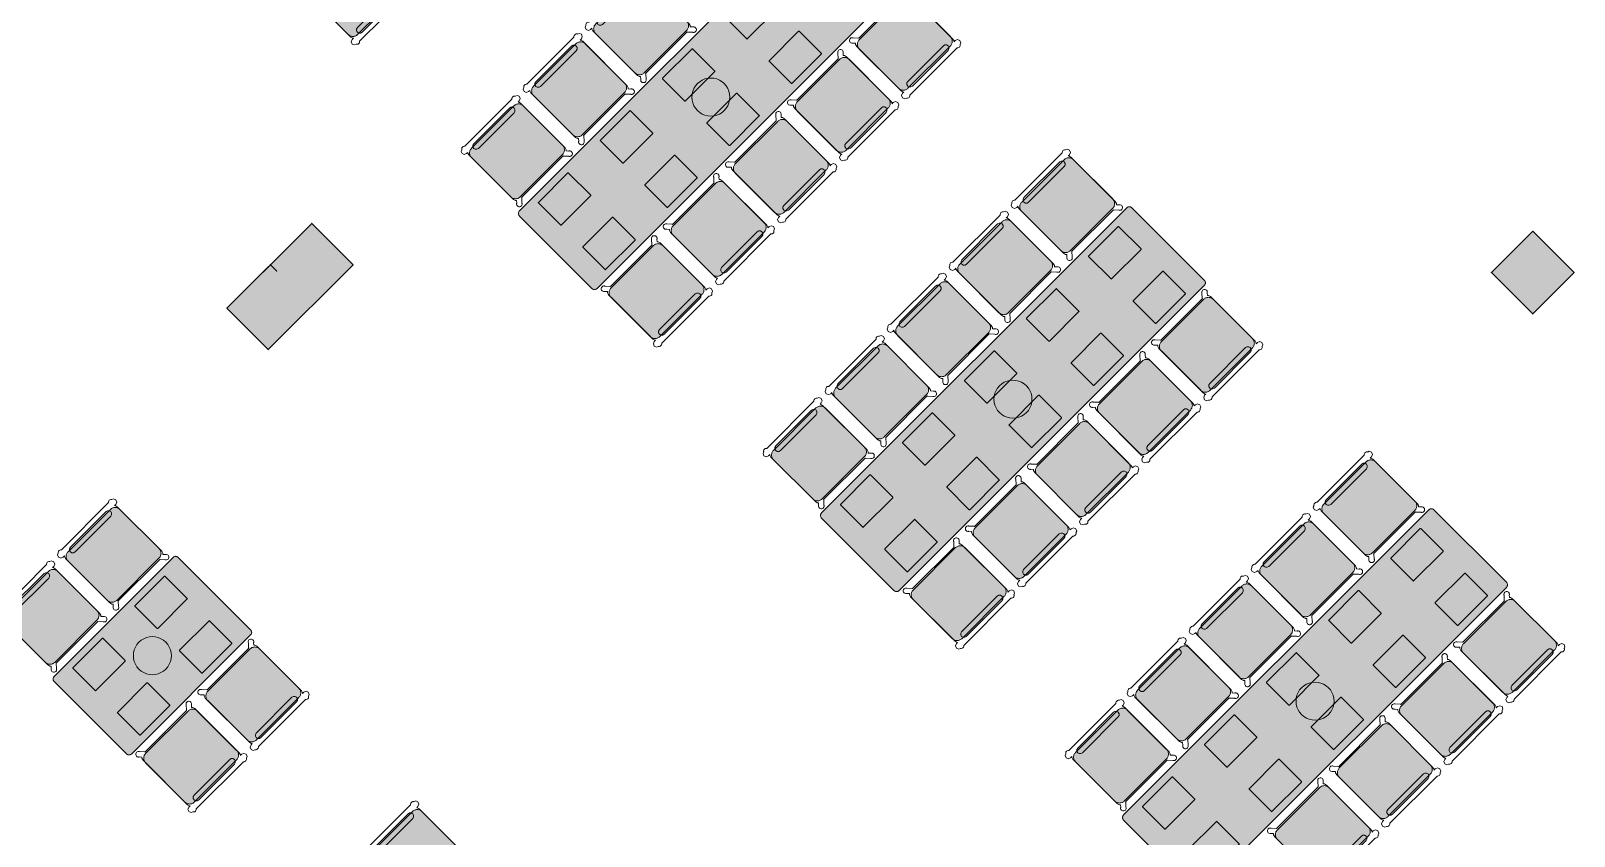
# Model space of a CAD drawing. Extents: x 2172.2 to 2210.6, y 415.3 to 458.1.
# Drawn here: x 2179.17 to 2189.72, y 437.26 to 442.77 of the extents above; entities that cross this region are included whole.
import ezdxf

# ---------------------------------------------------------------- set-up
doc = ezdxf.new("R2010")
doc.units = 0
for name, color, linetype, lineweight in [('AYAA_B2_CHAIRS', 7, 'CONTINUOUS', 18), ('AYAA_B2_COLUMNS', 8, 'CONTINUOUS', 30), ('AYAA_B2_FINE_DETAIL', 8, 'CONTINUOUS', 9), ('AYAA_B2_TABLES', 7, 'CONTINUOUS', 18), ('AYAA_B2_WALLS', 7, 'CONTINUOUS', 30)]:
    doc.layers.add(name, color=color, linetype=linetype, lineweight=lineweight)

# ---------------------------------------------------------------- blocks, each defined once
blk = doc.blocks.new('AYAA_B2_ARCHITECTURE')
at = {"layer": 'AYAA_B2_COLUMNS', "true_color": 0xc2b092}
for points in [[(-9.297087, 7.065432), (-9.193361, 7.169158), (-9.150741, 7.126539), (-9.193356, 7.169164), (-8.910547, 7.451969), (-8.627707, 7.169129), (-9.207532, 6.589305), (-9.49034, 6.87218), (-9.207532, 7.154984)], [(-0.56358, 7.398936), (-0.28074, 7.116096), (-0.56358, 6.833257), (-0.846388, 7.116131)]]:
    blk.add_hatch(color=256, dxfattribs=at).paths.add_polyline_path(points)
at = {"layer": 'AYAA_B2_COLUMNS', "linetype": 'CONTINUOUS', "lineweight": -2}
for points in [[(-9.297087, 7.065432), (-9.193361, 7.169158), (-9.150741, 7.126539), (-9.193356, 7.169164), (-8.910547, 7.451969), (-8.627707, 7.169129), (-9.207532, 6.589305), (-9.49034, 6.87218), (-9.207532, 7.154984)], [(-0.56358, 7.398936), (-0.28074, 7.116096), (-0.56358, 6.833257), (-0.846388, 7.116131)]]:
    blk.add_lwpolyline(points, close=True, dxfattribs=at)
blk = doc.blocks.new('AYAA_B2_DINING_5')
at = {"true_color": 0xefe8d6}
blk.add_hatch(color=256, dxfattribs=at).paths.add_polyline_path([(-1.5, -0.35), (-1.5, 0.35), (-1.499692, 0.353911), (-1.498776, 0.357725), (-1.497275, 0.36135), (-1.495225, 0.364695), (-1.492678, 0.367678), (-1.489695, 0.370225), (-1.48635, 0.372275), (-1.482725, 0.373776), (-1.478911, 0.374692), (-1.475, 0.375), (1.475, 0.375), (1.478911, 0.374692), (1.482725, 0.373776), (1.48635, 0.372275), (1.489695, 0.370225), (1.492678, 0.367678), (1.495225, 0.364695), (1.497275, 0.36135), (1.498776, 0.357725), (1.499692, 0.353911), (1.5, 0.35), (1.5, -0.35), (1.499692, -0.353911), (1.498776, -0.357725), (1.497275, -0.36135), (1.495225, -0.364695), (1.492678, -0.367678), (1.489695, -0.370225), (1.48635, -0.372275), (1.482725, -0.373776), (1.478911, -0.374692), (1.475, -0.375), (-1.475, -0.375), (-1.478911, -0.374692), (-1.482725, -0.373776), (-1.48635, -0.372275), (-1.489695, -0.370225), (-1.492678, -0.367678), (-1.495225, -0.364695), (-1.497275, -0.36135), (-1.498776, -0.357725), (-1.499692, -0.353911)])
at = {"color": 0, "linetype": 'CONTINUOUS', "lineweight": -2}
blk.add_lwpolyline([(-1.5, 0.35), (-1.499692, 0.353911), (-1.498776, 0.357725), (-1.497275, 0.36135), (-1.495225, 0.364695), (-1.492678, 0.367678), (-1.489695, 0.370225), (-1.48635, 0.372275), (-1.482725, 0.373776), (-1.478911, 0.374692), (-1.475, 0.375), (1.475, 0.375), (1.478911, 0.374692), (1.482725, 0.373776), (1.48635, 0.372275), (1.489695, 0.370225), (1.492678, 0.367678), (1.495225, 0.364695), (1.497275, 0.36135), (1.498776, 0.357725), (1.499692, 0.353911), (1.5, 0.35), (1.5, -0.35), (1.499692, -0.353911), (1.498776, -0.357725), (1.497275, -0.36135), (1.495225, -0.364695), (1.492678, -0.367678), (1.489695, -0.370225), (1.48635, -0.372275), (1.482725, -0.373776), (1.478911, -0.374692), (1.475, -0.375), (-1.475, -0.375), (-1.478911, -0.374692), (-1.482725, -0.373776), (-1.48635, -0.372275), (-1.489695, -0.370225), (-1.492678, -0.367678), (-1.495225, -0.364695), (-1.497275, -0.36135), (-1.498776, -0.357725), (-1.499692, -0.353911), (-1.5, -0.35)], close=True, dxfattribs=at)
at = {"layer": 'AYAA_B2_FINE_DETAIL', "linetype": 'CONTINUOUS', "lineweight": -2}
for points in [[(-1.057, 0.325), (-1.056001, 0.324733), (-1.055267, 0.323999), (-1.055, 0.323), (-1.055, 0.107), (-1.055267, 0.106001), (-1.056001, 0.105267), (-1.057, 0.105), (-1.343, 0.105), (-1.343999, 0.105267), (-1.344733, 0.106001), (-1.345, 0.107), (-1.345, 0.323), (-1.344733, 0.323999), (-1.343999, 0.324733), (-1.343, 0.325)], [(-0.745, 0.107), (-0.745, 0.323), (-0.744733, 0.323999), (-0.743999, 0.324733), (-0.743, 0.325), (-0.457, 0.325), (-0.456001, 0.324733), (-0.455267, 0.323999), (-0.455, 0.323), (-0.455, 0.107), (-0.455267, 0.106001), (-0.456001, 0.105267), (-0.457, 0.105), (-0.743, 0.105), (-0.743999, 0.105267), (-0.744733, 0.106001)], [(-0.145, 0.107), (-0.145, 0.323), (-0.144733, 0.323999), (-0.143999, 0.324733), (-0.143, 0.325), (0.143, 0.325), (0.143999, 0.324733), (0.144733, 0.323999), (0.145, 0.323), (0.145, 0.107), (0.144733, 0.106001), (0.143999, 0.105267), (0.143, 0.105), (-0.143, 0.105), (-0.143999, 0.105267), (-0.144733, 0.106001)], [(0.455267, 0.323999), (0.456001, 0.324733), (0.457, 0.325), (0.743, 0.325), (0.743999, 0.324733), (0.744733, 0.323999), (0.745, 0.323), (0.745, 0.107), (0.744733, 0.106001), (0.743999, 0.105267), (0.743, 0.105), (0.457, 0.105), (0.456001, 0.105267), (0.455267, 0.106001), (0.455, 0.107), (0.455, 0.323)], [(1.057, 0.325), (1.343, 0.325), (1.343999, 0.324733), (1.344733, 0.323999), (1.345, 0.323), (1.345, 0.107), (1.344733, 0.106001), (1.343999, 0.105267), (1.343, 0.105), (1.057, 0.105), (1.056001, 0.105267), (1.055267, 0.106001), (1.055, 0.107), (1.055, 0.323), (1.055267, 0.323999), (1.056001, 0.324733)], [(-0.123637, 0.040172), (-0.115831, 0.059019), (-0.105172, 0.076412), (-0.091924, 0.091924), (-0.076412, 0.105172), (-0.059019, 0.115831), (-0.040172, 0.123637), (-0.020336, 0.128399), (0, 0.13), (0.020336, 0.128399), (0.040172, 0.123637), (0.059019, 0.115831), (0.076412, 0.105172), (0.091924, 0.091924), (0.105172, 0.076412), (0.115831, 0.059019), (0.123637, 0.040172), (0.128399, 0.020336), (0.13, 0), (0.128399, -0.020336), (0.123637, -0.040172), (0.115831, -0.059019), (0.105172, -0.076412), (0.091924, -0.091924), (0.076412, -0.105172), (0.059019, -0.115831), (0.040172, -0.123637), (0.020336, -0.128399), (0, -0.13), (-0.020336, -0.128399), (-0.040172, -0.123637), (-0.059019, -0.115831), (-0.076412, -0.105172), (-0.091924, -0.091924), (-0.105172, -0.076412), (-0.115831, -0.059019), (-0.123637, -0.040172), (-0.128399, -0.020336), (-0.13, 0), (-0.128399, 0.020336)], [(-1.056001, -0.105267), (-1.055267, -0.106001), (-1.055, -0.107), (-1.055, -0.323), (-1.055267, -0.323999), (-1.056001, -0.324733), (-1.057, -0.325), (-1.343, -0.325), (-1.343999, -0.324733), (-1.344733, -0.323999), (-1.345, -0.323), (-1.345, -0.107), (-1.344733, -0.106001), (-1.343999, -0.105267), (-1.343, -0.105), (-1.057, -0.105)], [(-0.744733, -0.106001), (-0.743999, -0.105267), (-0.743, -0.105), (-0.457, -0.105), (-0.456001, -0.105267), (-0.455267, -0.106001), (-0.455, -0.107), (-0.455, -0.323), (-0.455267, -0.323999), (-0.456001, -0.324733), (-0.457, -0.325), (-0.743, -0.325), (-0.743999, -0.324733), (-0.744733, -0.323999), (-0.745, -0.323), (-0.745, -0.107)], [(-0.144733, -0.106001), (-0.143999, -0.105267), (-0.143, -0.105), (0.143, -0.105), (0.143999, -0.105267), (0.144733, -0.106001), (0.145, -0.107), (0.145, -0.323), (0.144733, -0.323999), (0.143999, -0.324733), (0.143, -0.325), (-0.143, -0.325), (-0.143999, -0.324733), (-0.144733, -0.323999), (-0.145, -0.323), (-0.145, -0.107)], [(0.457, -0.105), (0.743, -0.105), (0.743999, -0.105267), (0.744733, -0.106001), (0.745, -0.107), (0.745, -0.323), (0.744733, -0.323999), (0.743999, -0.324733), (0.743, -0.325), (0.457, -0.325), (0.456001, -0.324733), (0.455267, -0.323999), (0.455, -0.323), (0.455, -0.107), (0.455267, -0.106001), (0.456001, -0.105267)], [(1.055267, -0.106001), (1.056001, -0.105267), (1.057, -0.105), (1.343, -0.105), (1.343999, -0.105267), (1.344733, -0.106001), (1.345, -0.107), (1.345, -0.323), (1.344733, -0.323999), (1.343999, -0.324733), (1.343, -0.325), (1.057, -0.325), (1.056001, -0.324733), (1.055267, -0.323999), (1.055, -0.323), (1.055, -0.107)]]:
    blk.add_lwpolyline(points, close=True, dxfattribs=at)
blk = doc.blocks.new('AYAA_B2_CHAIR_OLIVE')
at = {"true_color": 0xd7dec3}
blk.add_hatch(color=256, dxfattribs=at).paths.add_polyline_path([(-0.247475, -0.204863), (-0.248872, -0.200013), (-0.249717, -0.195038), (-0.25, -0.19), (-0.25, 0.19), (-0.249717, 0.195038), (-0.248872, 0.200013), (-0.247475, 0.204863), (-0.245544, 0.209525), (-0.243103, 0.213941), (-0.240182, 0.218057), (-0.23682, 0.22182), (-0.233057, 0.225182), (-0.228941, 0.228103), (-0.224525, 0.230544), (-0.219863, 0.232475), (-0.215013, 0.233872), (-0.210038, 0.234717), (-0.205, 0.235), (0.205, 0.235), (0.210038, 0.234717), (0.215013, 0.233872), (0.219863, 0.232475), (0.224525, 0.230544), (0.228941, 0.228103), (0.233057, 0.225182), (0.23682, 0.22182), (0.240182, 0.218057), (0.243103, 0.213941), (0.245544, 0.209525), (0.247475, 0.204863), (0.248872, 0.200013), (0.249717, 0.195038), (0.25, 0.19), (0.25, -0.19), (0.249717, -0.195038), (0.248872, -0.200013), (0.247475, -0.204863), (0.245544, -0.209525), (0.243103, -0.213941), (0.240182, -0.218057), (0.23682, -0.22182), (0.233057, -0.225182), (0.228941, -0.228103), (0.224525, -0.230544), (0.219863, -0.232475), (0.215013, -0.233872), (0.210038, -0.234717), (0.205, -0.235), (-0.205, -0.235), (-0.210038, -0.234717), (-0.215013, -0.233872), (-0.219863, -0.232475), (-0.224525, -0.230544), (-0.228941, -0.228103), (-0.233057, -0.225182), (-0.23682, -0.22182), (-0.240182, -0.218057), (-0.243103, -0.213941), (-0.245544, -0.209525)])
at = {"color": 0, "linetype": 'CONTINUOUS', "lineweight": -2}
for points in [[(-0.255, -0.233), (-0.242972, -0.233), (-0.245992, -0.22998), (-0.25, -0.215), (-0.25, 0.215), (-0.245992, 0.22998), (-0.240149, 0.235823), (-0.252556, 0.249383), (-0.254118, 0.250179), (-0.258321, 0.254382), (-0.26102, 0.259679), (-0.26195, 0.26555), (-0.26102, 0.271421), (-0.258321, 0.276718), (-0.254118, 0.280921), (-0.248821, 0.28362), (-0.24295, 0.28455), (-0.237079, 0.28362), (-0.231782, 0.280921), (-0.227579, 0.276718), (-0.22608, 0.273776), (-0.20172, 0.24715), (-0.200943, 0.245), (0.200943, 0.245), (0.20172, 0.24715), (0.22608, 0.273776), (0.227579, 0.276718), (0.231782, 0.280921), (0.237079, 0.28362), (0.24295, 0.28455), (0.248821, 0.28362), (0.254118, 0.280921), (0.258321, 0.276718), (0.26102, 0.271421), (0.26195, 0.26555), (0.26102, 0.259679), (0.258321, 0.254382), (0.254118, 0.250179), (0.252556, 0.249383), (0.240149, 0.235823), (0.245992, 0.22998), (0.25, 0.215), (0.25, -0.215), (0.245992, -0.22998), (0.242972, -0.233), (0.255, -0.233), (0.270556, -0.239444), (0.277, -0.255), (0.270556, -0.270556), (0.259027, -0.275332), (0.258321, -0.276718), (0.254118, -0.280921), (0.248821, -0.28362), (0.24295, -0.28455), (0.237079, -0.28362), (0.231782, -0.280921), (0.227861, -0.277), (-0.227861, -0.277), (-0.231782, -0.280921), (-0.237079, -0.28362), (-0.24295, -0.28455), (-0.248821, -0.28362), (-0.254118, -0.280921), (-0.258321, -0.276718), (-0.259027, -0.275332), (-0.270556, -0.270556), (-0.277, -0.255), (-0.270556, -0.239444)], [(-0.247475, -0.204863), (-0.248872, -0.200013), (-0.249717, -0.195038), (-0.25, -0.19), (-0.25, 0.19), (-0.249717, 0.195038), (-0.248872, 0.200013), (-0.247475, 0.204863), (-0.245544, 0.209525), (-0.243103, 0.213941), (-0.240182, 0.218057), (-0.23682, 0.22182), (-0.233057, 0.225182), (-0.228941, 0.228103), (-0.224525, 0.230544), (-0.219863, 0.232475), (-0.215013, 0.233872), (-0.210038, 0.234717), (-0.205, 0.235), (0.205, 0.235), (0.210038, 0.234717), (0.215013, 0.233872), (0.219863, 0.232475), (0.224525, 0.230544), (0.228941, 0.228103), (0.233057, 0.225182), (0.23682, 0.22182), (0.240182, 0.218057), (0.243103, 0.213941), (0.245544, 0.209525), (0.247475, 0.204863), (0.248872, 0.200013), (0.249717, 0.195038), (0.25, 0.19), (0.25, -0.19), (0.249717, -0.195038), (0.248872, -0.200013), (0.247475, -0.204863), (0.245544, -0.209525), (0.243103, -0.213941), (0.240182, -0.218057), (0.23682, -0.22182), (0.233057, -0.225182), (0.228941, -0.228103), (0.224525, -0.230544), (0.219863, -0.232475), (0.215013, -0.233872), (0.210038, -0.234717), (0.205, -0.235), (-0.205, -0.235), (-0.210038, -0.234717), (-0.215013, -0.233872), (-0.219863, -0.232475), (-0.224525, -0.230544), (-0.228941, -0.228103), (-0.233057, -0.225182), (-0.23682, -0.22182), (-0.240182, -0.218057), (-0.243103, -0.213941), (-0.245544, -0.209525)], [(-0.183735, -0.203506), (-0.1725, -0.2005), (0.1725, -0.2005), (0.183735, -0.203506), (0.191994, -0.211765), (0.195, -0.223), (0.191994, -0.234235), (0.183735, -0.242494), (0.1725, -0.2455), (-0.1725, -0.2455), (-0.183735, -0.242494), (-0.191994, -0.234235), (-0.195, -0.223), (-0.191994, -0.211765)]]:
    blk.add_lwpolyline(points, close=True, dxfattribs=at)
blk = doc.blocks.new('AYAA_B2_DINING_2')
at = {"true_color": 0xefe8d6}
blk.add_hatch(color=256, dxfattribs=at).paths.add_polyline_path([(-0.595225, -0.364695), (-0.597275, -0.36135), (-0.598776, -0.357725), (-0.599692, -0.353911), (-0.6, -0.35), (-0.6, 0.35), (-0.599692, 0.353911), (-0.598776, 0.357725), (-0.597275, 0.36135), (-0.595225, 0.364695), (-0.592678, 0.367678), (-0.589695, 0.370225), (-0.58635, 0.372275), (-0.582725, 0.373776), (-0.578911, 0.374692), (-0.575, 0.375), (0.575, 0.375), (0.578911, 0.374692), (0.582725, 0.373776), (0.58635, 0.372275), (0.589695, 0.370225), (0.592678, 0.367678), (0.595225, 0.364695), (0.597275, 0.36135), (0.598776, 0.357725), (0.599692, 0.353911), (0.6, 0.35), (0.6, -0.35), (0.599692, -0.353911), (0.598776, -0.357725), (0.597275, -0.36135), (0.595225, -0.364695), (0.592678, -0.367678), (0.589695, -0.370225), (0.58635, -0.372275), (0.582725, -0.373776), (0.578911, -0.374692), (0.575, -0.375), (-0.575, -0.375), (-0.578911, -0.374692), (-0.582725, -0.373776), (-0.58635, -0.372275), (-0.589695, -0.370225), (-0.592678, -0.367678)])
at = {"color": 0, "linetype": 'CONTINUOUS', "lineweight": -2}
blk.add_lwpolyline([(-0.599692, 0.353911), (-0.598776, 0.357725), (-0.597275, 0.36135), (-0.595225, 0.364695), (-0.592678, 0.367678), (-0.589695, 0.370225), (-0.58635, 0.372275), (-0.582725, 0.373776), (-0.578911, 0.374692), (-0.575, 0.375), (0.575, 0.375), (0.578911, 0.374692), (0.582725, 0.373776), (0.58635, 0.372275), (0.589695, 0.370225), (0.592678, 0.367678), (0.595225, 0.364695), (0.597275, 0.36135), (0.598776, 0.357725), (0.599692, 0.353911), (0.6, 0.35), (0.6, -0.35), (0.599692, -0.353911), (0.598776, -0.357725), (0.597275, -0.36135), (0.595225, -0.364695), (0.592678, -0.367678), (0.589695, -0.370225), (0.58635, -0.372275), (0.582725, -0.373776), (0.578911, -0.374692), (0.575, -0.375), (-0.575, -0.375), (-0.578911, -0.374692), (-0.582725, -0.373776), (-0.58635, -0.372275), (-0.589695, -0.370225), (-0.592678, -0.367678), (-0.595225, -0.364695), (-0.597275, -0.36135), (-0.598776, -0.357725), (-0.599692, -0.353911), (-0.6, -0.35), (-0.6, 0.35)], close=True, dxfattribs=at)
at = {"layer": 'AYAA_B2_FINE_DETAIL', "linetype": 'CONTINUOUS', "lineweight": -2}
for points in [[(-0.443, 0.325), (-0.157, 0.325), (-0.156001, 0.324733), (-0.155267, 0.323999), (-0.155, 0.323), (-0.155, 0.107), (-0.155267, 0.106001), (-0.156001, 0.105267), (-0.157, 0.105), (-0.443, 0.105), (-0.443999, 0.105267), (-0.444733, 0.106001), (-0.445, 0.107), (-0.445, 0.323), (-0.444733, 0.323999), (-0.443999, 0.324733)], [(0.155, 0.323), (0.155267, 0.323999), (0.156001, 0.324733), (0.157, 0.325), (0.443, 0.325), (0.443999, 0.324733), (0.444733, 0.323999), (0.445, 0.323), (0.445, 0.107), (0.444733, 0.106001), (0.443999, 0.105267), (0.443, 0.105), (0.157, 0.105), (0.156001, 0.105267), (0.155267, 0.106001), (0.155, 0.107)], [(-0.123637, 0.040172), (-0.115831, 0.059019), (-0.105172, 0.076412), (-0.091924, 0.091924), (-0.076412, 0.105172), (-0.059019, 0.115831), (-0.040172, 0.123637), (-0.020336, 0.128399), (0, 0.13), (0.020336, 0.128399), (0.040172, 0.123637), (0.059019, 0.115831), (0.076412, 0.105172), (0.091924, 0.091924), (0.105172, 0.076412), (0.115831, 0.059019), (0.123637, 0.040172), (0.128399, 0.020336), (0.13, 0), (0.128399, -0.020336), (0.123637, -0.040172), (0.115831, -0.059019), (0.105172, -0.076412), (0.091924, -0.091924), (0.076412, -0.105172), (0.059019, -0.115831), (0.040172, -0.123637), (0.020336, -0.128399), (0, -0.13), (-0.020336, -0.128399), (-0.040172, -0.123637), (-0.059019, -0.115831), (-0.076412, -0.105172), (-0.091924, -0.091924), (-0.105172, -0.076412), (-0.115831, -0.059019), (-0.123637, -0.040172), (-0.128399, -0.020336), (-0.13, 0), (-0.128399, 0.020336)], [(-0.443999, -0.105267), (-0.443, -0.105), (-0.157, -0.105), (-0.156001, -0.105267), (-0.155267, -0.106001), (-0.155, -0.107), (-0.155, -0.323), (-0.155267, -0.323999), (-0.156001, -0.324733), (-0.157, -0.325), (-0.443, -0.325), (-0.443999, -0.324733), (-0.444733, -0.323999), (-0.445, -0.323), (-0.445, -0.107), (-0.444733, -0.106001)], [(0.155267, -0.106001), (0.156001, -0.105267), (0.157, -0.105), (0.443, -0.105), (0.443999, -0.105267), (0.444733, -0.106001), (0.445, -0.107), (0.445, -0.323), (0.444733, -0.323999), (0.443999, -0.324733), (0.443, -0.325), (0.157, -0.325), (0.156001, -0.324733), (0.155267, -0.323999), (0.155, -0.323), (0.155, -0.107)]]:
    blk.add_lwpolyline(points, close=True, dxfattribs=at)

msp = doc.modelspace()

# ---------------------------------------------------------------- block references
at = {"layer": 'AYAA_B2_CHAIRS', "linetype": 'CONTINUOUS'}
for p, xscale, yscale, rotation in [((2181.382, 443.054), 0.999999898592032, -0.9999998985920319, -135), ((2183.341, 442.792), 0.9999999407388813, -0.9999999407388812, 44.999997585163314), ((2185.144, 442.686), 0.999999898592032, -0.9999998985920319, -135), ((2182.917, 442.368), 0.9999999407388813, -0.9999999407388812, 44.999997585163314), ((2184.72, 442.262), 0.999999898592032, -0.9999998985920319, -135), ((2182.493, 441.944), 0.9999999407388813, -0.9999999407388812, 44.999997585163314), ((2184.296, 441.838), 0.999999898592032, -0.9999998985920319, -135), ((2186.254, 441.576), 0.9999999407388813, -0.9999999407388812, 44.999997585163314), ((2183.871, 441.414), 0.999999898592032, -0.9999998985920319, -135), ((2185.83, 441.152), 0.9999999407388813, -0.9999999407388812, 44.999997585163314), ((2183.447, 440.989), 0.999999898592032, -0.9999998985920319, -135), ((2185.406, 440.728), 0.9999999407388813, -0.9999999407388812, 44.999997585163314), ((2187.209, 440.622), 0.999999898592032, -0.9999998985920319, -135), ((2184.982, 440.303), 0.9999999407388813, -0.9999999407388812, 44.999997585163314), ((2186.785, 440.197), 0.999999898592032, -0.9999998985920319, -135), ((2184.557, 439.879), 0.9999999407388813, -0.9999999407388812, 44.999997585163314), ((2186.361, 439.773), 0.999999898592032, -0.9999998985920319, -135), ((2188.319, 439.511), 0.9999999407388813, -0.9999999407388812, 44.999997585163314), ((2185.936, 439.349), 0.999999898592032, -0.9999998985920319, -135), ((2179.735, 439.186), 0.9999999407388813, -0.9999999407388812, 44.999997585163314), ((2187.895, 439.087), 0.9999999407388813, -0.9999999407388812, 44.999997585163314), ((2185.512, 438.924), 0.999999898592032, -0.9999998985920319, -135), ((2179.311, 438.762), 0.9999999407388813, -0.9999999407388812, 44.999997585163314), ((2187.471, 438.663), 0.9999999407388813, -0.9999999407388812, 44.999997585163314), ((2189.274, 438.557), 0.999999898592032, -0.9999998985920319, -135), ((2180.69, 438.232), 0.999999898592032, -0.9999998985920319, -135), ((2187.046, 438.239), 0.9999999407388813, -0.9999999407388812, 44.999997585163314), ((2188.85, 438.133), 0.999999898592032, -0.9999998985920319, -135), ((2180.265, 437.807), 0.999999898592032, -0.9999998985920319, -135), ((2186.622, 437.814), 0.9999999407388813, -0.9999999407388812, 44.999997585163314), ((2188.425, 437.708), 0.999999898592032, -0.9999998985920319, -135), ((2188.001, 437.284), 0.999999898592032, -0.9999998985920319, -135), ((2181.8, 437.121), 0.9999999407388813, -0.9999999407388812, 44.999997585163314)]:
    msp.add_blockref('AYAA_B2_CHAIR_OLIVE', p, dxfattribs=dict(at, xscale=xscale, yscale=yscale, rotation=rotation))
at = {"layer": 'AYAA_B2_TABLES', "linetype": 'CONTINUOUS', "xscale": 0.9999999407388813, "yscale": -0.9999999407388812, "rotation": 44.999997585163314}
for name, p in [('AYAA_B2_DINING_5', (2183.818, 442.315)), ('AYAA_B2_DINING_5', (2185.883, 440.25)), ('AYAA_B2_DINING_5', (2187.948, 438.186)), ('AYAA_B2_DINING_2', (2180, 438.497))]:
    msp.add_blockref(name, p, dxfattribs=at)
at = {"layer": 'AYAA_B2_WALLS'}
msp.add_blockref('AYAA_B2_ARCHITECTURE', (2190, 434), dxfattribs=at)

doc.saveas('drawing.dxf')
